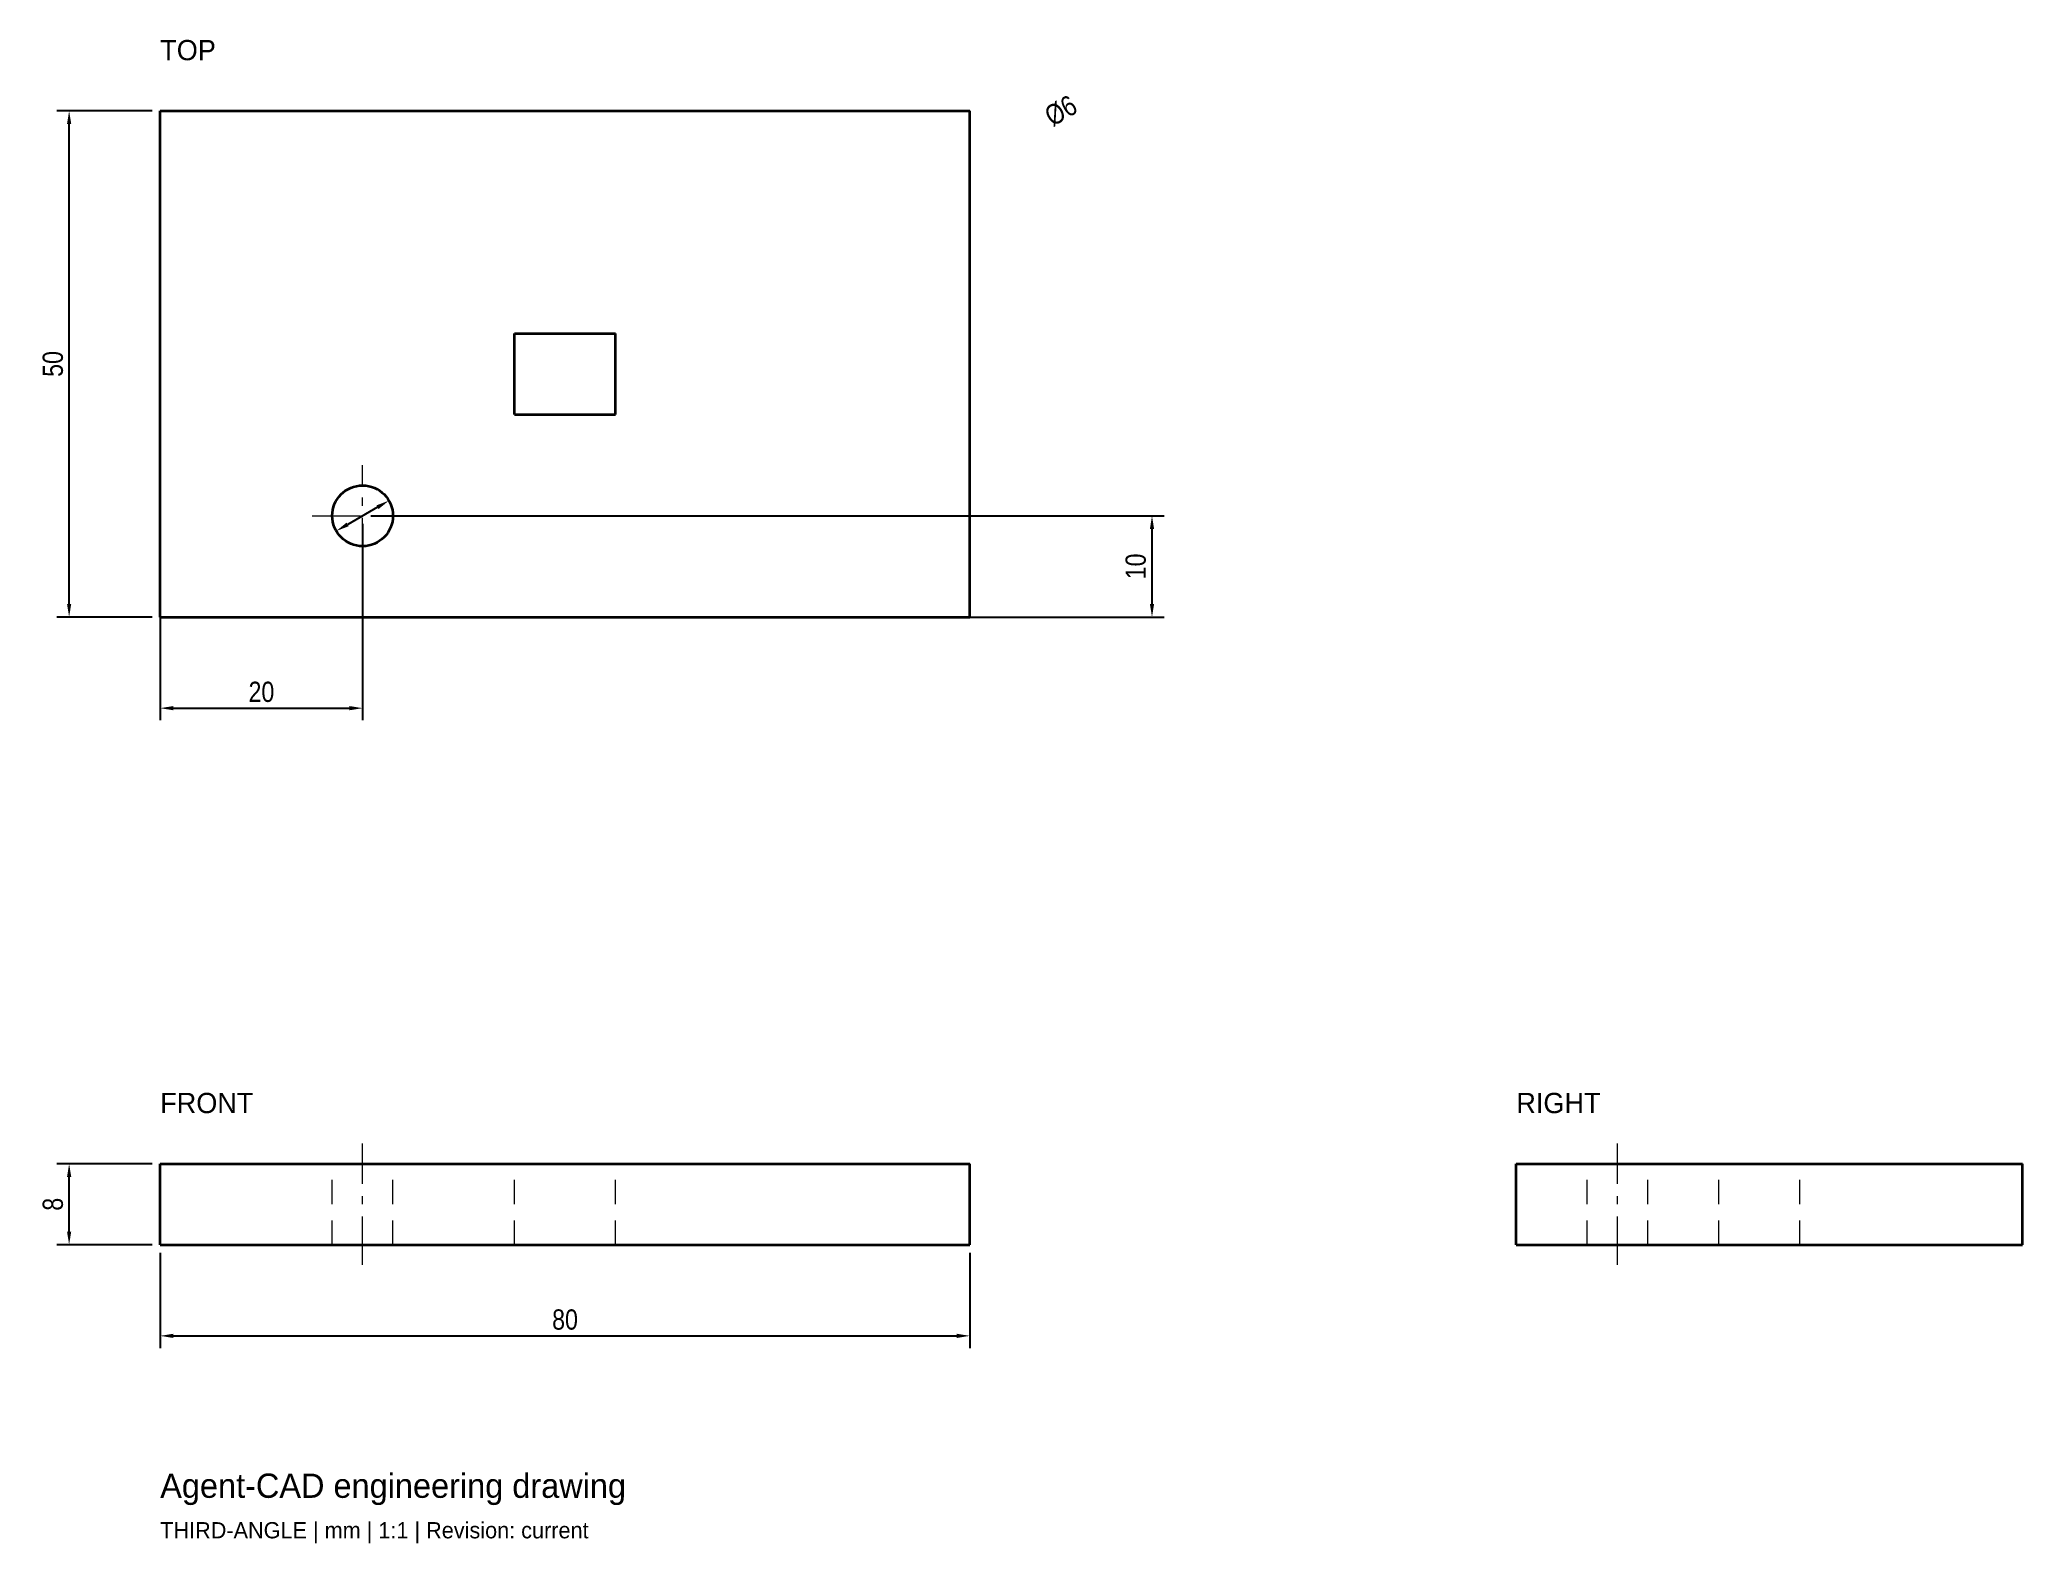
# Model space of a CAD drawing. Header units: millimetres. Extents: x -12 to 184, y -29 to 119.
import ezdxf

# ---------------------------------------------------------------- set-up
doc = ezdxf.new("R2010")
doc.units = ezdxf.units.MM
doc.linetypes.add('CAD_CENTER', pattern=[8, 4.8, -1.2, 0.8, -1.2])
doc.linetypes.add('CAD_HIDDEN', pattern=[4, 2.4, -1.6])
for name, color, linetype, lineweight in [('ANNOTATIONS', 7, 'Continuous', 18), ('CENTER', 4, 'CAD_CENTER', 13), ('DIMENSIONS', 7, 'Continuous', 18), ('HIDDEN', 8, 'CAD_HIDDEN', 18), ('VISIBLE', 7, 'Continuous', 35)]:
    doc.layers.add(name, color=color, linetype=linetype, lineweight=lineweight)
doc.styles.add('OpenSansCondensed-Light', font='OpenSansCondensed-Light.ttf')
doc.dimstyles.new('CAD_MM', dxfattribs={"dimtxt": 2, "dimasz": 1.3, "dimexe": 1.2, "dimexo": 0.8, "dimgap": 0.6, "dimtad": 1, "dimdec": 3, "dimcen": 2.5, "dimazin": 3, "dimtfac": 1, "dimtmove": 0, "dimatfit": 3})

# ---------------------------------------------------------------- blocks, each defined once
blk = doc.blocks.new('_CLOSEDFILLED')
at = {"color": 0, "linetype": 'BYBLOCK'}
blk.add_solid([(-1, 0.16), (0, 0), (-1, -0.16)], dxfattribs=at)
blk = doc.blocks.new('*D4')
blk.add_line((21.47, 72.85), (18.53, 71.15))
at = {"layer": 'Defpoints'}
for p in [(22.6, 73.5), (20, 72)]:
    blk.add_point(p, dxfattribs=at)
at = {"layer": 'DIMENSIONS', "xscale": 1.3, "yscale": 1.3}
for p, rotation in [((22.6, 73.5), 30.10130456559971), ((17.4, 70.5), 210.10130456559972)]:
    blk.add_blockref('_CLOSEDFILLED', p, dxfattribs=dict(at, rotation=rotation))
at = {"layer": 'DIMENSIONS', "insert": (89, 112), "char_height": 2, "attachment_point": 5, "rotation": 30.1013, "style": 'OpenSansCondensed-Light'}
blk.add_mtext('%%c6', dxfattribs=at)

msp = doc.modelspace()

# ---------------------------------------------------------------- linework, layer by layer
at = {"layer": 'CENTER'}
for p, q in [((20, 67), (20, 77)), ((15, 72), (25, 72)), ((20, -2), (20, 10)), ((144, -2), (144, 10))]:
    msp.add_line(p, q, dxfattribs=at)
at = {"layer": 'HIDDEN'}
for p, q in [((17, 0), (17, 8)), ((23, 0), (23, 8)), ((35, 0), (35, 8)), ((45, 0), (45, 8)), ((141, 0), (141, 8)), ((147, 0), (147, 8)), ((154, 0), (154, 8)), ((162, 0), (162, 8))]:
    msp.add_line(p, q, dxfattribs=at)
at = {"layer": 'VISIBLE'}
for p, q in [((0, 62), (0, 112)), ((0, 112), (80, 112)), ((80, 62), (80, 112)), ((35, 90), (45, 90)), ((35, 82), (35, 90)), ((45, 82), (45, 90)), ((35, 82), (45, 82)), ((0, 62), (80, 62)), ((0, 0), (0, 8)), ((0, 8), (80, 8)), ((80, 0), (80, 8)), ((134, 0), (134, 8)), ((134, 8), (184, 8)), ((184, 0), (184, 8)), ((0, 0), (80, 0)), ((134, 0), (184, 0))]:
    msp.add_line(p, q, dxfattribs=at)
msp.add_circle((20, 72), 3, dxfattribs=at)

# ---------------------------------------------------------------- texts
at = {"layer": 'ANNOTATIONS'}
for s, height, p in [('TOP', 2, (0, 117)), ('FRONT', 2, (0, 13)), ('RIGHT', 2, (134, 13)), ('Agent-CAD engineering drawing', 2.4, (0, -25)), ('THIRD-ANGLE | mm | 1:1 | Revision: current', 1.6, (0, -29))]:
    msp.add_text(s, height=height, dxfattribs=at).set_placement(p)

# ---------------------------------------------------------------- dimensions: what is measured, and where the dimension line sits
at = {"layer": 'DIMENSIONS'}
dim = msp.add_diameter_dim_2p(p1=(17.4046, 70.4954), p2=(22.5954, 73.5046), dimstyle='CAD_MM', override={"dimtad": 0}, dxfattribs=at)
dim.commit()
dim.dimension.update_dxf_attribs({"geometry": '*D4', "text_midpoint": (89, 112), "dimtype": 163})
for base, p1, p2 in [((-9, 62), (0, 62), (0, 112)), ((98, 62), (20, 62), (20, 72)), ((-9, 0), (0, 0), (0, 8))]:
    msp.add_linear_dim(base=base, p1=p1, p2=p2, angle=90, dimstyle='CAD_MM', dxfattribs=at).render()
for base, p1, p2 in [((0, 53), (0, 72), (20, 72)), ((0, -9), (0, 0), (80, 0))]:
    msp.add_linear_dim(base=base, p1=p1, p2=p2, dimstyle='CAD_MM', dxfattribs=at).render()

doc.saveas('drawing.dxf')
